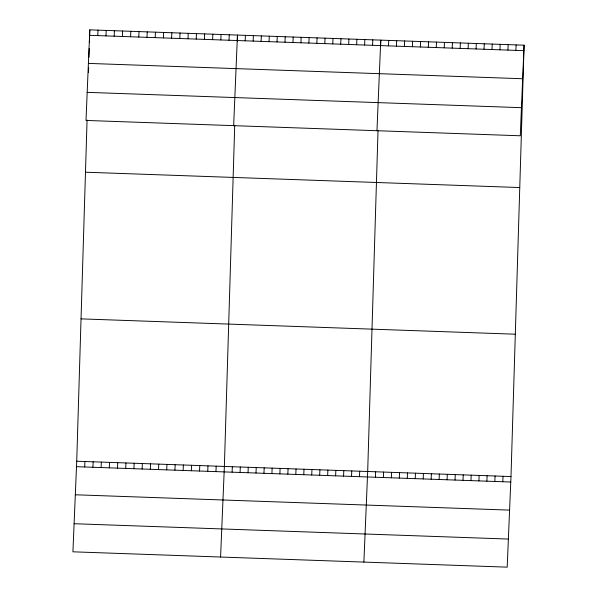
<?xml version="1.0" encoding="UTF-8"?>
<svg xmlns="http://www.w3.org/2000/svg" width="597" height="597" viewBox="0 0 597 597"><rect width="100%" height="100%" fill="white"/><g stroke="black" fill="none" stroke-linecap="round" stroke-linejoin="round"><path stroke-width="0.9" d="M524.076 45.193L520.278 135.78L86.005 120.437L89.804 29.85L524.076 45.193L510.995 476.563L507.196 567.15L72.924 551.807L76.722 461.22L87.065 120.034M88.513 72.289L88.647 67.871M88.968 57.26L89.237 48.417M89.423 42.23L89.804 29.85M234.718 125.251L224.375 466.436L220.577 557.023M237.263 41.253L237.457 35.066L233.658 125.654M378.028 130.318L367.685 471.503L363.886 562.09M380.602 45.432L380.767 40.126L376.968 130.713M97.774 35.604L98.005 30.141M84.699 466.973L84.923 461.511M105.975 35.895L106.206 30.432M92.901 467.264L93.132 461.802M114.184 36.186L114.408 30.716M101.102 467.555L101.333 462.093M122.385 36.469L122.616 31.007M109.303 467.847L109.535 462.384M130.586 36.76L130.818 31.298M117.512 468.138L117.736 462.675M138.788 37.051L139.019 31.589M125.713 468.421L125.945 462.959M146.996 37.342L147.22 31.88M133.915 468.712L134.146 463.25M155.198 37.633L155.421 32.171M142.116 469.003L142.347 463.541M163.399 37.924L163.63 32.454M150.325 469.294L150.548 463.832M171.6 38.208L171.832 32.745M158.526 469.585L158.75 464.123M179.801 38.499L180.033 33.036M166.727 469.876L166.959 464.414M188.01 38.79L188.234 33.328M174.928 470.16L175.16 464.697M196.212 39.081L196.443 33.619M183.13 470.451L183.361 464.988M204.413 39.372L204.644 33.91M191.338 470.742L191.562 465.279M212.614 39.663L212.845 34.193M199.54 471.033L199.764 465.57M220.823 39.947L221.047 34.484M207.741 471.324L207.972 465.861M229.024 40.238L229.248 34.775M215.942 471.615L216.174 466.153M245.188 40.812L245.419 35.35M232.106 472.182L232.337 466.72M253.15 41.089L253.374 35.626M240.069 472.466L240.3 467.003M261.113 41.372L261.337 35.91M248.031 472.742L248.262 467.279M269.068 41.656L269.299 36.193M255.994 473.025L256.225 467.563M277.03 41.932L277.262 36.469M263.956 473.309L264.187 467.847M284.993 42.215L285.224 36.753M271.919 473.593L272.142 468.13M292.955 42.499L293.187 37.036M279.881 473.869L280.105 468.406M300.918 42.783L301.149 37.312M287.844 474.152L288.067 468.69M308.88 43.059L309.112 37.596M295.799 474.436L296.03 468.973M316.843 43.342L317.067 37.88M303.761 474.712L303.992 469.249M324.805 43.626L325.029 38.163M311.724 474.996L311.955 469.533M332.768 43.902L332.992 38.439M319.686 475.279L319.917 469.817M340.723 44.185L340.954 38.723M327.649 475.555L327.88 470.093M348.685 44.469L348.917 39.006M335.611 475.839L335.842 470.376M356.648 44.745L356.879 39.283M343.573 476.122L343.797 470.66M364.61 45.029L364.842 39.566M351.536 476.399L351.76 470.936M372.573 45.312L372.804 39.85M359.498 476.682L359.722 471.22M388.498 45.872L388.722 40.409M375.416 477.249L375.647 471.779M396.46 46.156L396.684 40.693M383.378 477.525L383.61 472.063M404.423 46.432L404.647 40.969M391.341 477.809L391.572 472.346M412.378 46.715L412.609 41.253M399.303 478.093L399.535 472.63M420.34 46.999L420.572 41.536M407.266 478.369L407.497 472.906M428.303 47.282L428.534 41.82M415.228 478.652L415.452 473.19M436.265 47.559L436.497 42.096M423.191 478.936L423.415 473.473M444.228 47.842L444.459 42.38M431.146 479.212L431.377 473.749M452.19 48.126L452.422 42.663M439.108 479.495L439.34 474.033M460.153 48.402L460.377 42.939M447.071 479.779L447.302 474.317M468.115 48.685L468.339 43.223M455.033 480.055L455.265 474.593M476.078 48.969L476.302 43.506M462.996 480.339L463.227 474.876M484.033 49.245L484.264 43.782M470.958 480.622L471.19 475.16M491.995 49.529L492.226 44.066M478.921 480.898L479.145 475.436M499.958 49.812L500.189 44.35M486.883 481.182L487.107 475.719M507.92 50.088L508.151 44.626M494.846 481.466L495.07 476.003M515.883 50.372L516.114 44.909M502.801 481.749L503.032 476.279M89.572 35.313L523.845 50.655M88.393 63.401L522.666 78.744M87.184 92.348L521.457 107.684M85.483 172.205L519.756 187.548M81.043 318.873L515.308 334.208M76.722 461.22L510.995 476.563M76.498 466.682L510.763 482.025M75.319 494.779L509.592 510.114M74.103 523.718L508.375 539.061"/></g></svg>
